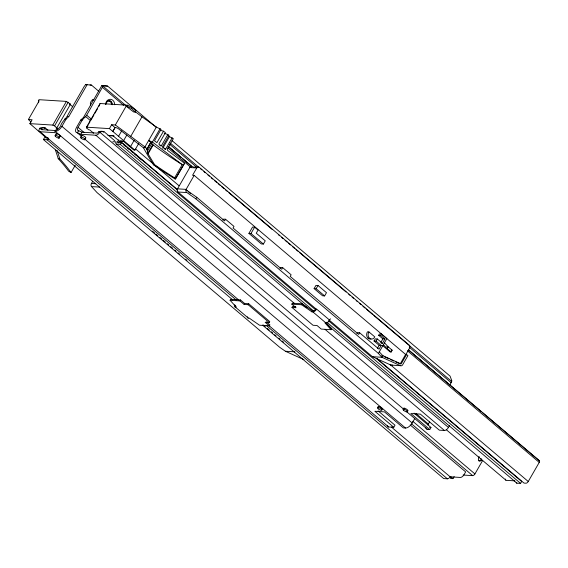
<?xml version="1.0" encoding="UTF-8"?>
<svg xmlns="http://www.w3.org/2000/svg" width="568" height="568" viewBox="0 0 568 568"><rect width="100%" height="100%" fill="white"/><g stroke="black" fill="none" stroke-linecap="round" stroke-linejoin="round"><path stroke-width="0.85" d="M167.951 135.873L173.354 138.67L167.489 148.837A1.278 1.122 84.5 0 0 167.837 150.605L184.536 163.264L175.682 178.657L174.617 177.848A144.804 43.544 29.9 0 1 154.631 164.677A174.106 74.365 54.7 0 1 148.092 153.843A3.777 1.612 54.7 0 1 147.808 153.303L147.147 150.208L145.798 147.559L115.347 124.981L111.647 124.747L109.425 128.617L86.492 127.182L86.499 127.878L88.807 129.838L89.708 129.894L93.578 133.168M114.764 140.736L103.944 131.577L103.553 132.259L102.46 131.329L100.99 131.236L98.356 132.124A1.271 0.632 -49.7 0 1 97.022 133.132L81.962 132.188L78.455 130.647A3.806 1.889 -49.7 0 1 78.064 127.36L82.246 120.089L86.691 115.19L103.269 85.704L107.622 86.095L156.349 127.367M449.913 385.054L451.887 380.95L450.083 376.13L171.919 140.552M118.818 139.806L117.597 142.206L121.325 142.462L177.457 189.996M38.688 102.73L38.368 100.728L38.972 99.684L66.42 101.402L70.489 104.164L56.878 127.835L55.976 127.779L57.915 129.419M30.928 121.942L28.4 119.536L39.185 100.784L38.368 100.728M46.484 138.045L29.877 123.639L32.099 119.763L28.4 119.536M47.932 130.186L45.227 127.899L44.836 128.581L43.743 127.651L42.273 127.559L39.639 128.446A3.806 1.889 -49.7 0 0 40.03 131.733L238.524 299.833M56.296 130.576L41.237 129.632A1.271 0.632 -49.7 0 1 41.109 128.538L43.743 127.651M232.745 299.897L43.395 139.536L44.481 137.648L48.152 137.875M29.877 123.639L52.803 125.074L66.42 101.402M56.878 127.835L54.571 125.876L68.181 102.204M54.926 131.343L56.438 129.27A3.806 1.889 -49.7 0 0 60.449 126.259C61.813 121.268 66.669 118.606 68.345 114.047L84.27 86.35L85.654 84.604L87.124 84.696L68.792 116.575L66.094 119.081L61.919 126.352A6.347 3.145 -49.7 0 1 55.231 131.364L55.089 132.678L40.03 131.733M55.508 135.319L56.41 133.75M58.873 138.173L59.775 136.597M103.269 85.704L101.8 85.612L83.468 117.491L80.777 119.997L76.595 127.267A6.347 3.145 -49.7 0 0 77.248 132.742L81.309 136.178M77.248 132.742L78.76 130.668M77.553 132.763L80.755 134.282L81.962 132.188M86.492 127.182L100.103 103.511L127.552 105.229L132.273 107.508L135.638 110.355L135.866 111.03L135.262 112.073L133.665 111.974L126.132 106.23L115.347 124.981M81.054 136.923L81.955 135.347M86.499 127.878L88.253 124.818M89.133 123.291L90.007 121.765M90.887 120.238L93.961 114.892M94.842 113.366L97.476 108.786M98.789 106.493L100.103 103.511M84.412 139.771L85.321 138.194M55.437 150.129A174.106 91.356 51.8 0 1 58.234 158.642A144.804 43.544 29.9 0 1 68.636 171.209L71.043 172.544L75.26 165.21M80.755 134.282L95.814 135.227A3.806 1.889 -49.7 0 0 99.826 132.216L102.46 131.329M126.132 106.23L126.948 106.28L127.552 105.229M112.783 131.471L115.07 127.495L112.854 131.471L109.425 128.617M135.262 112.073L131.669 108.552L132.273 107.508M91.27 186.197A2.378 1.569 -76.1 0 1 91.029 185.026A2.265 1.491 -76.1 0 1 91.185 184.082L91.292 183.798A2.286 1.86 -86.4 0 1 91.462 183.45L92.733 181.235M138.755 143.399L134.893 150.122L118.563 136.306L121.63 130.959M135.035 111.406L135.638 110.355M112.847 141.709L116.241 141.922A2.662 1.321 -49.7 0 0 116.568 144.116L120.238 144.35L121.325 142.462M123.732 140.403L126.806 135.056M130.597 136.618L141.986 116.816L134.971 111.463M130.704 146.303L134.218 140.189M144.968 146.892L156.356 127.09L161.071 129.369L154.489 140.814L156.924 142.653L163.506 131.208L165.409 132.649L158.827 144.094L161.255 145.941L167.837 134.495L168.987 135.369L162.405 146.814L165.593 149.228L172.175 137.783M146.75 149.334L150.832 142.227L148.603 140.474L152.409 142.043L182.214 164.635L174.617 177.848M146.927 149.675L150.832 142.227M152.409 142.043L160.112 128.638M147.318 151.28L151.841 143.413A2.492 0.753 29.9 0 0 151.166 142.497L151.088 142.433M147.808 153.303L152.785 144.655M148.092 153.843L153.19 144.975A3.138 0.944 29.9 0 1 151.841 143.413M162.725 148.34L169.307 136.895M111.647 124.747L115.013 127.594L115.815 127.651A2.542 0.767 29.9 0 1 118.648 128.915L143.448 147.779A177.195 75.679 54.7 0 0 149.569 158.373A176.868 75.544 54.7 0 0 153.488 164.791A147.19 44.261 29.9 0 0 175.214 179.069L184.536 163.264M316.369 309.233L177.954 192.012A2.286 1.86 -86.4 0 1 177.528 188.839L189.769 167.546A2.286 1.86 -86.4 0 1 192.119 166.758M405.758 354.751L409.535 348.191A2.286 1.86 -86.4 0 0 409.109 345.017L199.347 167.375A2.286 1.86 -86.4 0 0 196.748 167.979L192.552 175.271L194.164 175.37L405.623 354.453L406.574 354.51L407.909 355.639L402.634 364.812M186.439 192.154A2.378 2.18 74.1 0 1 185.864 190.962A2.265 2.073 74.1 0 1 185.871 190.01L185.949 189.726A2.286 1.86 -86.4 0 1 186.112 189.378L194.164 175.37M402.3 365.267A2.286 1.86 -86.4 0 1 400.433 365.678L381.966 357.293L378.423 353.438L195.875 198.835L196.769 197.281L185.949 189.726L187.277 190.855M222.862 220.192L223.48 219.113L225.539 219.241L233.988 226.398L233.057 228.016L281.756 269.253L282.686 267.642L291.143 274.798L290.212 276.417L358.678 334.403L359.622 332.77L379.041 349.221L381.206 345.45L376.087 341.112L374.028 340.985L375.263 338.833L377.315 338.968L382.441 343.306L384.926 338.982L380.723 335.418L378.671 335.29L379.438 333.956L381.49 334.083L386.844 338.613L378.423 353.438M225.539 219.241L224.608 220.86L196.769 197.281M248.912 233.412L252.582 227.037L254.634 227.164L258.071 230.068L256.26 233.214L265.249 240.832L263.389 244.062L261.337 243.935L248.912 233.412L250.971 233.54L263.389 244.062M250.971 233.54L254.634 227.164M234.492 304.888A3.55 1.761 -49.7 0 0 235.28 307.039L236.238 307.096L230.09 300.28L230.629 299.336L240.47 299.954L244.673 303.518L248.713 303.766L269.736 321.58L269.196 322.525L265.157 322.269L269.36 325.833L269.906 324.889L266.3 321.836M230.09 300.28L239.923 300.898L240.47 299.954M239.923 300.898L244.133 304.462L244.673 303.518M244.133 304.462L248.166 304.711L248.713 303.766M280.01 268.593L280.635 267.514L282.686 267.642M295.758 306.72L292.527 306.514L291.988 307.458L296.02 307.714L291.817 304.15L292.357 303.205L302.197 303.823L312.45 310.895L313.401 310.952A2.414 1.193 -49.7 0 0 315.943 309.049M291.817 304.15L301.651 304.767L302.197 303.823M314.097 288.615L315.95 285.385L318.009 285.512L326.486 292.69L324.626 295.921L322.574 295.793L314.097 288.615L316.149 288.743L324.626 295.921M316.149 288.743L318.009 285.512M301.651 304.767L311.91 311.839L312.45 310.895M326.046 322.553L331.634 328.751L331.087 329.696L324.946 322.88L325.897 322.936A3.55 1.761 -49.7 0 0 329.639 320.132L330.413 318.783M356.938 333.728L357.563 332.642L359.622 332.77M376.087 341.112L377.315 338.968M380.723 335.418L381.49 334.083M377.422 348.34L379.154 345.323L381.206 345.45M380.801 342.454L382.875 338.855L384.926 338.982M382.044 357.336L382.974 355.724L401.136 363.967L406.574 354.51M388.129 346.764L392.176 350.193L391.125 352.018L387.078 348.589L388.129 346.764L384.444 342.781M405.623 354.453L400.184 363.91L395.371 361.724M377.997 407.497L378.544 406.553M403.543 409.102L404.082 408.158M387.703 426.298A3.806 1.889 -49.7 0 0 388.654 426.98L393.787 427.299L394.994 425.205L378.103 410.891M393.787 427.299L374.866 411.275L384.408 411.871L403.33 427.896L405.531 428.038A6.347 3.145 -49.7 0 0 412.219 423.018L414.725 418.659M427.917 425.013A3.806 1.889 -49.7 0 1 428.364 424.033L429.621 421.846M406.589 411.658L427.555 429.415L429.756 429.55L430.963 427.455L414.065 413.142M429.756 429.55L410.827 413.525L420.37 414.122L439.298 430.146L444.432 430.473A3.806 1.889 -49.7 0 0 448.443 427.463L449.643 425.375M450.452 477.468A2.158 1.072 -49.7 0 0 450.999 478.512L452.98 478.632L454.159 476.595M463.126 475.04L472.654 475.636A2.158 1.072 -49.7 0 0 474.926 473.932L482.693 460.421M326.891 322.233L516.915 483.169L520.586 483.396L521.673 481.508L376.279 358.373M377.138 358.706L524.001 483.084L525.982 483.205A2.158 1.072 -49.7 0 0 528.254 481.501L539.238 462.409A2.158 1.072 -49.7 0 0 539.011 460.549L482.843 412.971M175.214 179.069L175.682 178.657M143.448 147.779L145.798 147.559M153.488 164.791L154.631 164.677M90.007 84.994L91.476 85.086L98.917 91.391M107.622 86.095L101.8 85.612M70.489 104.164L69.587 104.107L72.818 106.834M67.322 116.483L68.792 116.575M83.468 117.491L84.937 117.583M64.631 118.989L66.094 119.081M80.777 119.997L82.246 120.089M43.764 127.807L45.227 127.899M102.481 131.485L103.944 131.577M39.824 128.134L41.286 128.226M98.541 131.811L100.003 131.904M107.934 135.454L113.011 135.773L121.786 143.2M108.978 135.582L114.054 135.901M120.295 141.176L123.526 141.375L133.579 149.888L134.893 150.122M43.395 139.536L47.066 139.763A2.662 1.321 -49.7 0 0 48.777 138.982M142.028 160.346L143.008 160.403M193.241 166.992L197.6 167.262M189.769 167.546L196.748 167.979M91.462 183.45L95.758 183.72M177.528 188.839L186.112 189.378M99.663 187.106L91.533 186.595L97.107 192.651L279.662 347.254L285.37 351.237L303.873 359.629M177.954 192.012L186.893 192.566L195.875 198.835M311.91 311.839L312.861 311.896L325.897 322.936M235.28 307.039L248.315 318.08L249.274 318.137L259.526 325.216L269.36 325.833M368.149 338.244L369.619 338.329A4.438 3.621 -86.4 0 0 374.809 336.895L368.937 331.925L367.468 331.833A4.438 3.621 -86.4 0 0 367.155 336.945A4.438 3.621 -86.4 0 0 370.975 338.897M331.087 329.696L321.254 329.078L317.05 325.521L313.011 325.265L291.988 307.458M381.071 343.221L382.441 343.306M391.217 350.129L392.176 350.193M391.125 352.018L390.166 351.954L382.598 345.55M381.739 355.54L382.974 355.724M285.37 351.237L294.927 351.84M329.199 320.096L372.409 356.69L381.966 357.293M372.409 356.69L390.89 365.075L400.433 365.678M429.493 427.363L430.963 427.455M480.713 460.052L481.444 460.094M391.324 426.987L450.154 476.815L460.321 477.447A3.55 1.761 -49.7 0 0 464.07 474.642L465.646 471.894L410.188 424.935M514.892 480.869L506.415 480.336A3.55 1.761 -49.7 0 1 505.449 479.023M450.154 476.815A2.662 1.321 -49.7 0 1 447.406 478.817L443.743 478.583L262.501 325.095M85.654 84.604L91.476 85.086M58.234 158.642L59.832 158.926A147.19 44.261 29.9 0 1 71.043 172.544M160.637 130.328L163.506 131.208M164.258 133.395L167.837 134.495M159.828 145.5L161.255 145.941M164.159 148.78L165.593 149.228M384.145 356.633L388.952 358.813M390.557 359.544L393.766 360.999M52.803 125.074L54.571 125.876M126.948 106.28L131.669 108.552M141.986 116.816L156.356 127.09M103.014 86.151L126.025 105.648M170.024 142.909L199.134 167.56M200.49 168.71L201.846 169.853M203.876 171.571L205.226 172.722M207.938 175.015L209.287 176.158M211.317 177.883L212.673 179.026M214.704 180.745L216.735 182.47M218.091 183.613L220.121 185.331M221.477 186.481L224.182 188.775M225.539 189.918L227.569 191.636M228.918 192.786L272.242 229.479M278.334 234.634L279.69 235.784M281.721 237.502L283.077 238.652M285.108 240.37L287.138 242.089M288.487 243.232L290.518 244.957M292.548 246.675L294.586 248.394M295.935 249.544L297.966 251.262M299.322 252.405L346.033 291.966M348.738 294.26L350.094 295.403M352.124 297.128L353.474 298.271M356.186 300.564L357.535 301.714M359.565 303.433L360.921 304.576M362.952 306.294L364.983 308.019M366.339 309.162L372.43 314.324M373.787 315.467L451.631 381.398M102.616 87.5L123.604 105.272M169.633 144.251L196.713 167.184M409.265 347.197L451.24 382.74M168.462 146.558L192.154 166.623M408.726 350.037L539.351 460.662M168.128 146.452L180.986 157.336M182.342 158.486L191.821 166.509M408.392 349.923L481.486 411.828M167.936 147.957L190.933 167.432M407.355 350.719L539.238 462.409M109.745 100.557L111.101 101.707M378.671 335.29L382.875 338.855M386.801 346.395L388.065 347.46M383.393 344.606L387.078 348.589M374.028 340.985L379.154 345.323M379.246 351.819L382.747 355.603M188.611 191.984L190.607 193.674M135.716 149.064L153.31 163.967M155.341 165.686L179.034 185.743M390.188 364.578L528.254 481.501M112.854 131.471L118.563 136.306M177.486 189.62L119.954 140.899L121.935 141.02A2.158 1.072 -49.7 0 0 122.376 140.963M123.81 144.911L125.159 146.054M127.182 147.772L129.206 149.483M131.236 151.202L133.26 152.913M134.609 154.056L136.632 155.774M137.981 156.917L140.679 159.203M329.639 320.132L316.603 309.091A3.55 1.761 -49.7 0 1 312.861 311.896M86.691 115.19L91.434 119.209M117.619 141.901L118.968 143.044M120.238 144.35L315.68 309.865M328.531 320.743L520.586 483.396M85.562 116.49L90.305 120.508M116.568 144.116L313.366 310.781M99.826 132.216L306.969 307.643M326.6 324.271L448.443 427.463M446.356 429.756L505.861 480.152M95.814 135.227L294.302 303.326M325.088 329.397L444.432 430.473M78.064 127.36L84.149 132.514M416.195 413.724L428.364 424.033M84.689 139.046L403.883 409.372M412.716 421.243L474.926 473.932M61.919 126.352L412.219 423.018M411.743 424.047L472.654 475.636M55.231 131.364L405.531 428.038M41.109 128.538L42.458 129.689M248.166 304.711L269.196 322.525M450.949 476.914L452.98 478.632M268.636 325.336L388.654 426.98M47.066 139.763L236.416 300.124M266.172 325.322L447.406 478.817M152.465 231.183L154.489 232.901M155.845 234.044L157.868 235.763M159.892 237.474L161.916 239.192M163.272 240.335L165.295 242.053M167.319 243.764L168.668 244.907M170.698 246.626L172.722 248.344M174.745 250.055L176.094 251.198M178.125 252.916L179.474 254.059M185.551 259.207L186.9 260.35M263.197 324.96L265.221 326.678M267.251 328.396L269.275 330.107M271.298 331.826L272.647 332.969M274.678 334.687L276.027 335.83M278.725 338.116L280.074 339.259M282.104 340.97L283.453 342.121M516.915 483.169A2.662 1.321 -49.7 0 1 516.205 482.495M182.214 164.635A144.804 43.544 29.9 0 1 153.19 144.975M81.458 135.858A2.535 0.76 29.9 0 1 84.007 136.107A2.535 0.76 29.9 0 1 85.527 138.194M105.932 104.363A3.997 3.259 -86.4 0 1 109.39 100.87A3.997 3.259 -86.4 0 1 112.414 104.732M105.556 104.214A5.644 4.601 -86.4 0 1 110.441 99.279A5.644 4.601 -86.4 0 1 114.715 104.739M107.246 101.047A3.997 3.259 -86.4 0 1 111.534 104.675M106.344 101.651A3.997 3.259 -86.4 0 1 106.777 101.303M403.585 408.669A2.535 0.76 29.9 0 1 406.312 409.017A2.535 0.76 29.9 0 1 407.448 411.005M427.555 429.415A6.347 3.145 -49.7 0 1 425.844 427.718M369.619 338.329A4.438 3.621 -86.4 0 1 368.937 331.925M392.339 364.997A2.286 1.86 -86.4 0 1 390.89 365.075M55.92 134.261A2.535 0.76 29.9 0 1 58.468 134.509A2.535 0.76 29.9 0 1 59.988 136.597M235.826 306.095A2.414 1.193 -49.7 0 1 235.166 305.201M248.315 318.08A3.55 1.761 -49.7 0 1 247.35 316.766M92.186 99.904A3.997 3.259 -86.4 0 1 93.202 99.869M90.504 105.236A3.997 3.259 -86.4 0 1 94.082 99.918M381.689 408.072A2.535 0.76 29.9 0 1 381.902 409.407M377.997 406.908A2.535 0.76 29.9 0 1 379.076 406.652A2.535 0.76 29.9 0 1 381.412 407.845M387.625 425.957A3.806 1.889 -49.7 0 1 387.617 425.567M59.832 158.926A176.868 92.804 51.8 0 0 57.794 152.622A177.195 92.974 51.8 0 0 57.077 150.541M481.735 459.207A2.031 1.654 -86.4 0 1 480.109 460.982A2.031 1.654 -86.4 0 1 478.462 459.334A2.031 1.654 -86.4 0 1 479.577 457.048M480.997 458.532A2.031 1.654 -86.4 0 1 481.004 459.164M480.542 460.3A2.031 1.654 -86.4 0 1 478.618 460.747M478.604 457.133A2.031 1.654 -86.4 0 1 479.094 456.92M81.181 138.18A2.535 0.76 29.9 0 0 84.895 139.657A2.535 0.76 29.9 0 0 82.119 137.2A2.535 0.76 29.9 0 0 81.181 138.18M403.67 410.359A2.535 0.76 29.9 0 0 407.384 411.835A2.535 0.76 29.9 0 0 404.608 409.379A2.535 0.76 29.9 0 0 403.67 410.359M55.636 136.583A2.535 0.76 29.9 0 0 59.356 138.059A2.535 0.76 29.9 0 0 56.58 135.603A2.535 0.76 29.9 0 0 55.636 136.583M378.125 408.761A2.535 0.76 29.9 0 0 381.845 410.238A2.535 0.76 29.9 0 0 379.069 407.781A2.535 0.76 29.9 0 0 378.125 408.761"/></g></svg>
